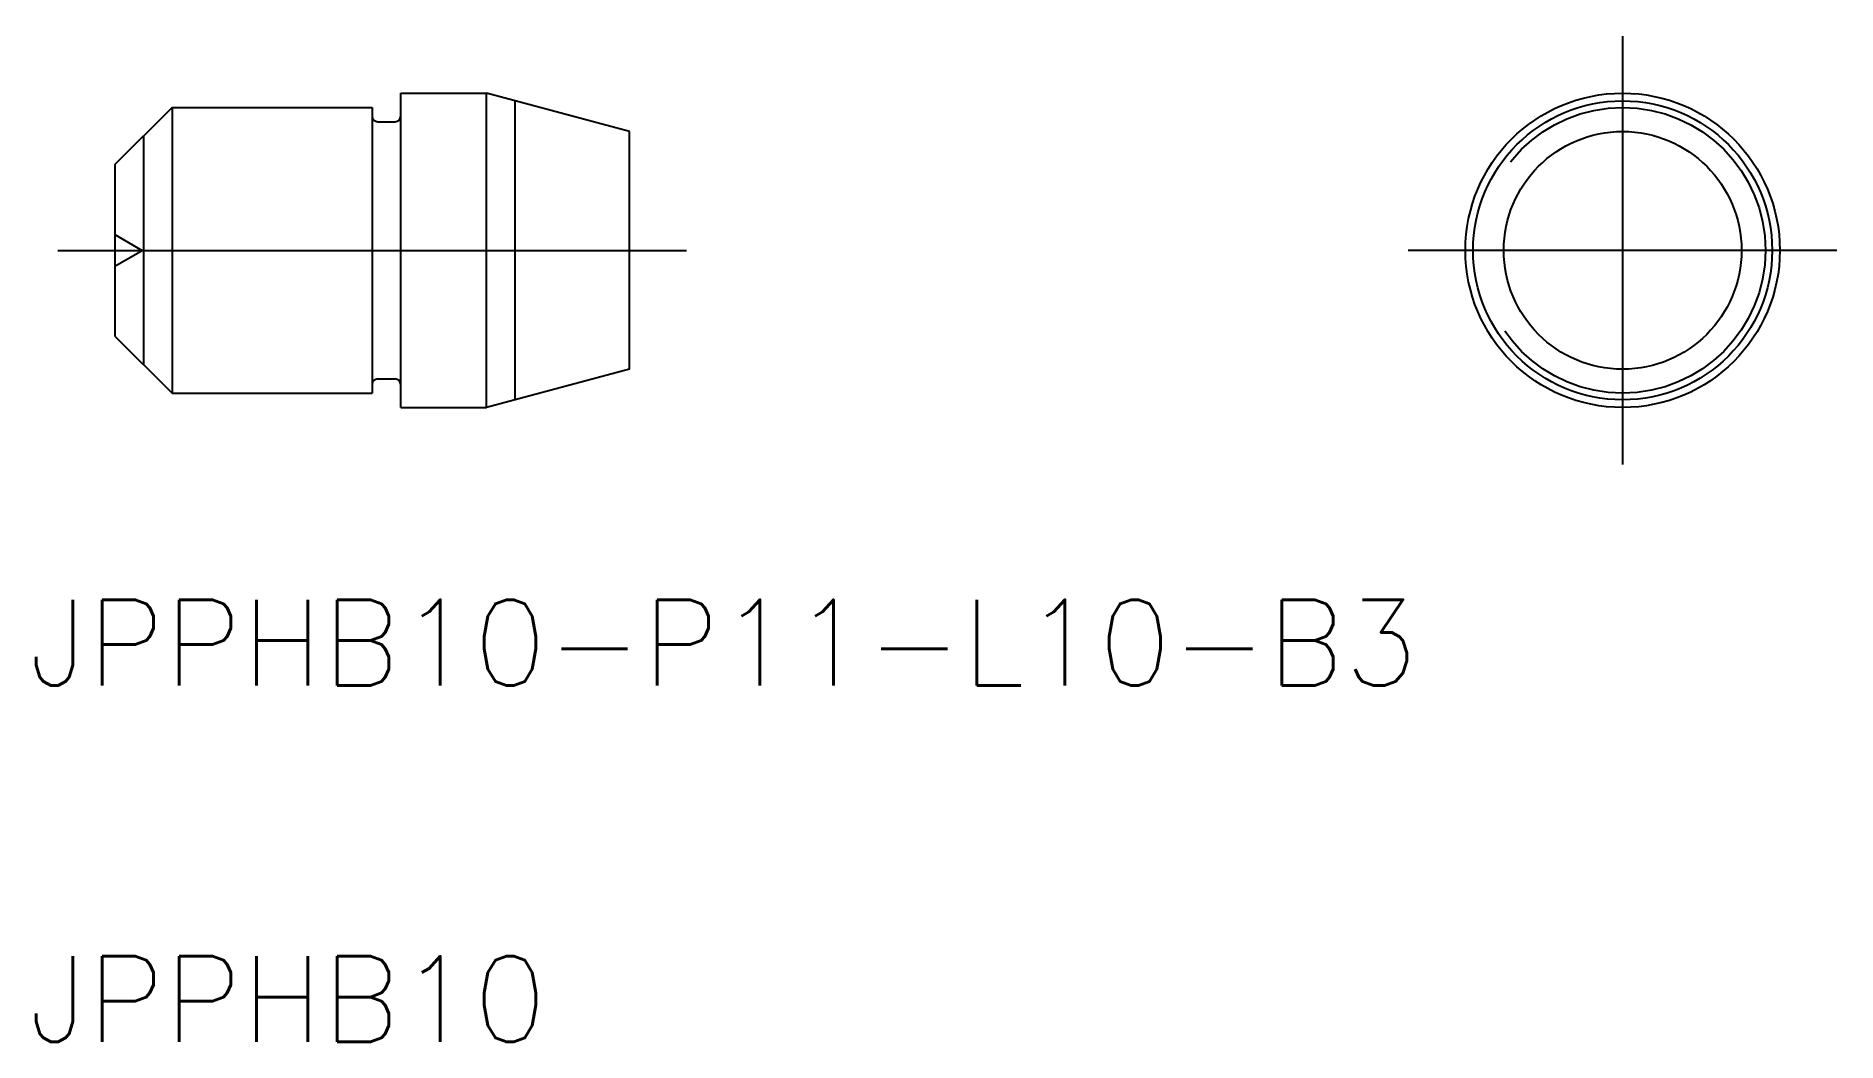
# Model space of a CAD drawing. Extents: x -55.5 to 7.5, y -27.7 to 7.5.
import ezdxf

# ---------------------------------------------------------------- set-up
doc = ezdxf.new("R2010")
doc.units = 0
doc.linetypes.add('CENTER', pattern=[50.8, 31.75, -6.35, 6.35, -6.35])
doc.linetypes.add('DASHED', pattern=[19.05, 12.7, -6.35])
doc.layers.get('0').update_dxf_attribs({"linetype": 'CONTINUOUS'})
doc.layers.add('CENTER', color=1, linetype='CENTER')
doc.styles.get("Standard").update_dxf_attribs({"font": 'txt.shx', "height": 3, "bigfont": 'bigfont.shx'})

# ---------------------------------------------------------------- blocks, each defined once
blk = doc.blocks.new('*U2')
at = {"color": 7, "linetype": 'CONTINUOUS'}
blk.add_text('JPPHB10-P11-L10-B3', height=3, dxfattribs=at).set_placement((-55.77, -15.225))
blk = doc.blocks.new('*U3')
at = {"color": 7, "linetype": 'CONTINUOUS'}
blk.add_text('JPPHB10', height=3, dxfattribs=at).set_placement((-55.77, -27.702))

msp = doc.modelspace()

# ---------------------------------------------------------------- linework, layer by layer
at = {"color": 7, "linetype": 'CONTINUOUS'}
for p, q in [((-42.75, -5.5), (-42.75, 5.5)), ((-42.75, 5.5), (-39.75, 5.5)), ((-34.75, 4.16), (-39.75, 5.5)), ((-39.75, -5.5), (-39.75, 5.5)), ((-38.75, -5.232), (-38.75, 5.232)), ((-50.75, 5), (-52.75, 3)), ((-50.75, 5), (-43.75, 5)), ((-50.75, 5), (-50.75, -5)), ((-43.75, 5), (-43.75, -5)), ((-43.55, 4.5), (-42.95, 4.5)), ((-51.75, 4), (-51.75, -4)), ((-34.75, -4.16), (-34.75, 4.16)), ((-52.75, 3), (-52.75, -3)), ((-52.75, -3), (-50.75, -5)), ((-34.75, -4.16), (-39.75, -5.5)), ((-50.75, -5), (-43.75, -5)), ((-43.55, -4.5), (-42.95, -4.5)), ((-42.75, -5.5), (-39.75, -5.5))]:
    msp.add_line(p, q, dxfattribs=at)
at = {"color": 3, "linetype": 'DASHED'}
for p in [(-52.75, 0.55), (-52.75, -0.55)]:
    msp.add_line(p, (-51.797, 0), dxfattribs=at)
at = {"color": 7, "linetype": 'CONTINUOUS'}
for radius in [5.5, 5.232, 4.16]:
    msp.add_circle((0, 0), radius, dxfattribs=at)
at = {"color": 3, "linetype": 'DASHED'}
msp.add_circle((0, 0), 5, dxfattribs=at)
at = {"color": 7, "linetype": 'CONTINUOUS'}
for centre, start, end in [((-43.55, 4.7), 180, 270), ((-42.95, 4.7), 270, 0), ((-43.55, -4.7), 90, 180), ((-42.95, -4.7), 0, 90)]:
    msp.add_arc(centre, 0.2, start, end, dxfattribs=at)
at = {"layer": 'CENTER', "color": 1, "linetype": 'CENTER'}
for p, q in [((0, 7.5), (0, -7.5)), ((-54.75, 0), (-32.75, 0)), ((7.5, 0), (-7.5, 0))]:
    msp.add_line(p, q, dxfattribs=at)

# ---------------------------------------------------------------- block references
at = {"color": 7, "linetype": 'CONTINUOUS'}
for name in ['*U2', '*U3']:
    msp.add_blockref(name, (0, 0), dxfattribs=at)

doc.saveas('drawing.dxf')
